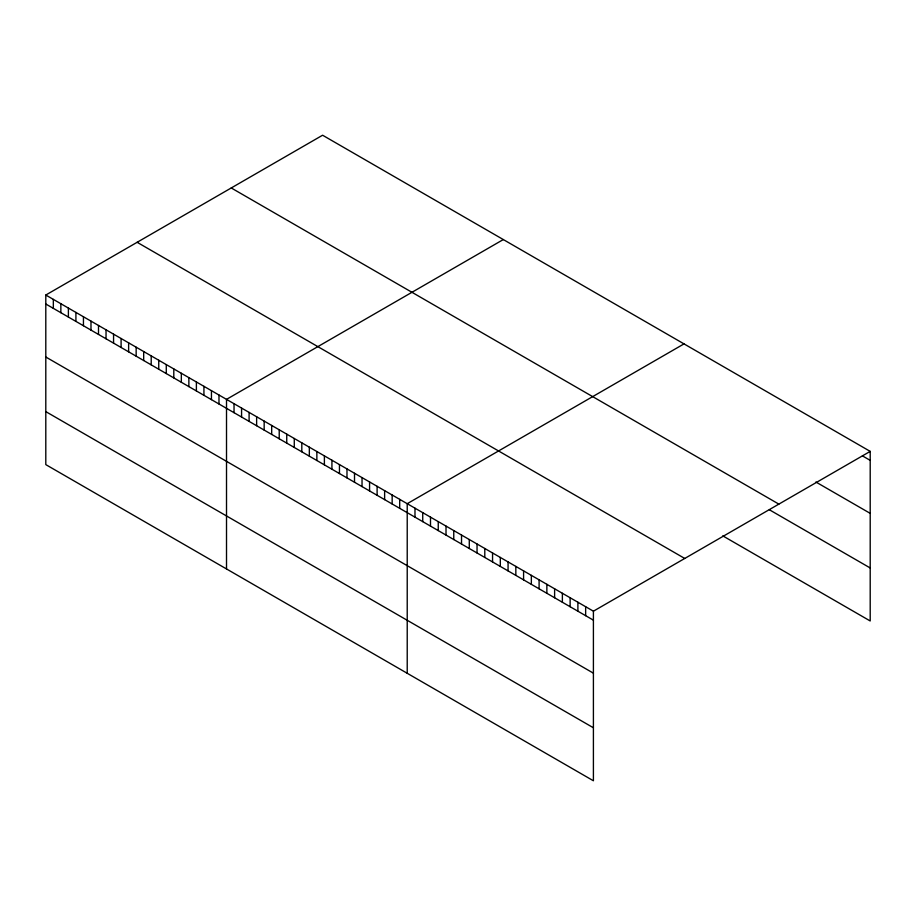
<?xml version="1.0" encoding="UTF-8"?>
<svg xmlns="http://www.w3.org/2000/svg" width="916" height="916" viewBox="0 0 916 916"><rect width="100%" height="100%" fill="white"/><g stroke="black" fill="none" stroke-linecap="round" stroke-linejoin="round"><path stroke-width="1.37" d="M45.8 295.032L593.408 611.19L593.408 780.775L45.8 464.618L45.8 295.032L322.592 135.225L870.2 451.382L870.2 620.968L722.804 535.871M503.308 239.557L226.515 399.365L226.515 568.939M684.012 343.889L407.219 503.697L407.219 673.271M593.408 611.19L870.2 451.382M862.437 455.882L870.2 460.359M815.893 482.011L870.2 513.361M231.256 187.963L778.863 504.121M769.348 509.743L870.2 567.966M137.137 242.293L684.744 558.462M45.8 304.009L593.408 620.166M45.8 357.011L593.408 673.168M45.8 411.616L593.408 727.773M585.645 606.713L585.645 615.689M577.893 602.236L577.893 611.212M570.13 597.759L570.13 606.724M562.378 593.282L562.378 602.247M554.615 588.793L554.615 597.77M546.863 584.316L546.863 593.293M539.1 579.839L539.1 588.816M531.349 575.362L531.349 584.339M523.586 570.886L523.586 579.851M515.834 566.409L515.834 575.374M508.071 561.92L508.071 570.897M500.319 557.443L500.319 566.42M492.556 552.966L492.556 561.943M484.793 548.489L484.793 557.455M477.041 544.012L477.041 552.978M469.278 539.535L469.278 548.501M461.527 535.047L461.527 544.024M453.764 530.57L453.764 539.547M446.012 526.093L446.012 535.07M438.249 521.616L438.249 530.582M430.497 517.139L430.497 526.105M422.734 512.651L422.734 521.628M414.982 508.174L414.982 517.151M399.697 499.346L399.697 508.323M392.163 495.006L392.163 503.972M384.628 490.655L384.628 499.632M377.106 486.304L377.106 495.281M369.572 481.965L369.572 490.93M362.038 477.614L362.038 486.591M354.515 473.263L354.515 482.24M346.981 468.923L346.981 477.889M339.458 464.572L339.458 473.549M331.924 460.221L331.924 469.198M324.39 455.882L324.39 464.847M316.867 451.531L316.867 460.508M309.333 447.18L309.333 456.157M301.811 442.84L301.811 451.806M294.276 438.489L294.276 447.466M286.742 434.138L286.742 443.115M279.22 429.799L279.22 438.764M271.686 425.448L271.686 434.424M264.163 421.097L264.163 430.073M256.629 416.757L256.629 425.722M249.095 412.406L249.095 421.383M241.572 408.067L241.572 417.032M234.038 403.716L234.038 412.681M218.981 395.025L218.981 403.99M211.447 390.674L211.447 399.639M203.924 386.323L203.924 395.3M196.39 381.983L196.39 390.949M188.868 377.632L188.868 386.598M181.334 373.281L181.334 382.258M173.8 368.942L173.8 377.907M166.277 364.591L166.277 373.556M158.743 360.24L158.743 369.217M151.209 355.9L151.209 364.866M143.686 351.549L143.686 360.515M136.152 347.198L136.152 356.175M128.629 342.859L128.629 351.824M121.095 338.508L121.095 347.473M113.561 334.157L113.561 343.134M106.038 329.817L106.038 338.783M98.504 325.466L98.504 334.432M90.982 321.115L90.982 330.092M83.448 316.776L83.448 325.741M75.913 312.425L75.913 321.39M68.391 308.074L68.391 317.05M60.857 303.734L60.857 312.7M53.334 299.383L53.334 308.349"/></g></svg>
